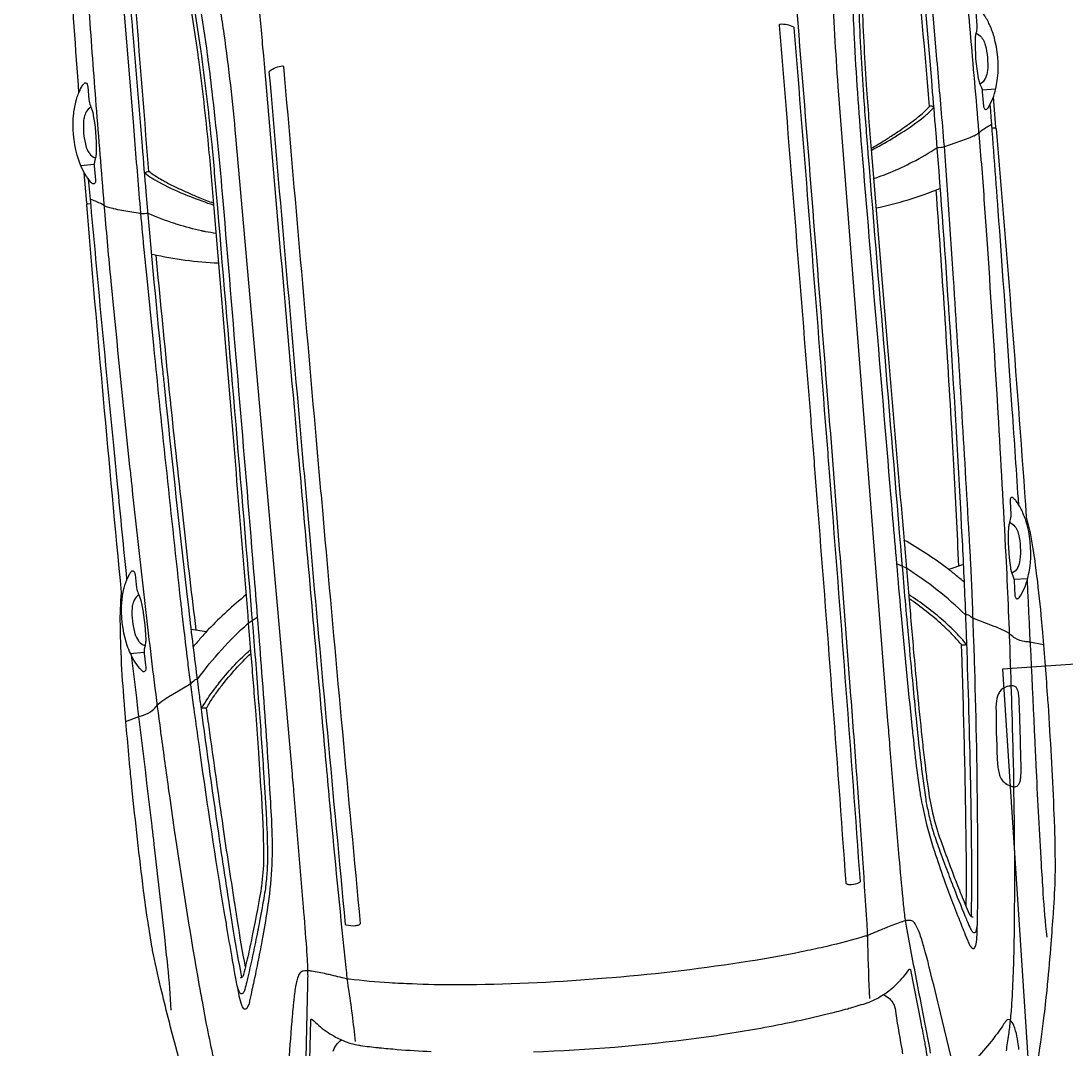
# Model space of a CAD drawing. Header units: millimetres. Extents: x 2622 to 2811, y 687 to 801.
# Drawn here: x 2642.795 to 2643.912, y 762.031 to 763.13 of the extents above; entities that cross this region are included whole.
import ezdxf

# ---------------------------------------------------------------- set-up
doc = ezdxf.new("R2010")
doc.units = ezdxf.units.MM
doc.layers.add('automobile', color=251, linetype='Continuous')
doc.layers.add('Scritte', color=2, linetype='Continuous')

msp = doc.modelspace()

# ---------------------------------------------------------------- linework, layer by layer
at = {"layer": 'automobile'}
for p, q in [((2643.8368, 763.057), (2643.8223, 763.0558)), ((2643.8371, 763.0164), (2643.8344, 763.0487)), ((2643.8365, 763.0154), (2643.8329, 763.0151)), ((2642.859, 762.9753), (2642.8735, 762.9766)), ((2642.8655, 762.9352), (2642.8628, 762.9676)), ((2642.8662, 762.9344), (2642.8698, 762.9348)), ((2643.8025, 762.5487), (2643.7867, 762.5435)), ((2643.8708, 762.5336), (2643.8563, 762.5328)), ((2642.9771, 762.4797), (2642.9935, 762.4772)), ((2642.9122, 762.4536), (2642.9266, 762.4552))]:
    msp.add_line(p, q, dxfattribs=at)
for points in [[(2643.7102, 763.5544, -0.000419), (2643.7103, 763.5542, -0.145444), (2643.7105, 763.5506, 0.011938), (2643.7055, 763.5258), (2643.7046, 763.5202, 0.007872), (2643.7028, 763.5095, 0.01001), (2643.7005, 763.4907), (2643.6997, 763.4828, 0.000409), (2643.6993, 763.4794, 0.003875), (2643.6949, 763.433, 0.001146), (2643.6944, 763.4272), (2643.694, 763.4222, 0.009465), (2643.6852, 763.2833), (2643.6852, 763.2819, 0.000477), (2643.6844, 763.2638, 0.018781), (2643.6839, 763.1511), (2643.6839, 763.1503, 0.004479), (2643.6855, 763.1119, 0.008146), (2643.6934, 762.9945, 0.000207), (2643.7254, 762.6121), (2643.7266, 762.5981, 0.000716), (2643.7308, 762.5496, 0.000716)], [(2642.9013, 763.4869, 0.000419), (2642.9013, 763.4867, 0.145444), (2642.9017, 763.483, -0.011938), (2642.9107, 763.4595), (2642.9126, 763.4541, -0.007872), (2642.9161, 763.4438, -0.01001), (2642.9215, 763.4256), (2642.9236, 763.4181, -0.000409), (2642.9246, 763.4147, -0.003875), (2642.9366, 763.3697, -0.001146), (2642.938, 763.364), (2642.9392, 763.3592, -0.009465), (2642.9709, 763.2237), (2642.9712, 763.2223, -0.000477), (2642.975, 763.2046, -0.018781), (2642.9942, 763.0936), (2642.9943, 763.0927, -0.004479), (2642.9991, 763.0546, -0.008146), (2643.0108, 762.9376, -0.000207), (2643.0426, 762.5551), (2643.0437, 762.5411, -0.000716), (2643.0477, 762.4926, -0.000716)], [(2643.8108, 762.1727, 0.007155), (2643.8113, 762.2227), (2643.8113, 762.2277, 0.001691), (2643.8111, 762.2465, 0.001679), (2643.8102, 762.3091), (2643.8102, 762.3128, 0.000772), (2643.81, 762.3194, 0.003359), (2643.8059, 762.4657, 0.000704), (2643.8053, 762.4826), (2643.8049, 762.4924, 0.003771), (2643.8015, 762.5691), (2643.8004, 762.5894, 0.002641), (2643.7887, 762.7921), (2643.7877, 762.8074, 0.000586), (2643.7866, 762.8244, 0.003946), (2643.7724, 763.0176, 0.000498), (2643.7684, 763.0663), (2643.7587, 763.1818, 0.00388), (2643.7486, 763.2934), (2643.7328, 763.4529)], [(2643.7037, 762.9937, 0.012934), (2643.7166, 763.0013, 0.001617), (2643.7178, 763.0021), (2643.7211, 763.0042, 0.005718), (2643.7319, 763.0112, 0.006801), (2643.7396, 763.0165), (2643.7422, 763.0183, 0.009079), (2643.7501, 763.0241, 0.008378), (2643.7541, 763.0273), (2643.7553, 763.0283, 0.037585), (2643.766, 763.0385, 0.004863), (2643.7276, 763.4502)], [(2643.8526, 762.0614, 0.00572), (2643.8535, 762.0713), (2643.8536, 762.0718, 0.005942), (2643.8541, 762.0796, 0.010746), (2643.8567, 762.146), (2643.8568, 762.1526, 0.00238), (2643.857, 762.173, 0.006696), (2643.856, 762.3238), (2643.8557, 762.3397, 0.002066), (2643.8546, 762.3822, 0.001572), (2643.8527, 762.4426), (2643.8524, 762.4531, 0.004097), (2643.8479, 762.5584, 0.002102), (2643.8395, 762.7106, 0.000074), (2643.8384, 762.7287), (2643.8383, 762.7309, 0.002407), (2643.8275, 762.8967), (2643.8253, 762.9297, 0.003667), (2643.8195, 763.005, 0.001059), (2643.8103, 763.1113, 0.001674), (2643.8011, 763.2113), (2643.7925, 763.3017, 0.00038), (2643.781, 763.4221)], [(2643.0312, 762.1076, -0.007155), (2643.0224, 762.1568), (2643.0216, 762.1618, -0.001691), (2643.0187, 762.1804, -0.001679), (2643.0092, 762.2422), (2643.0087, 762.2459, -0.000772), (2643.0077, 762.2525, -0.003359), (2642.9875, 762.3974, -0.000704), (2642.9853, 762.4141), (2642.984, 762.4239, -0.003771), (2642.9747, 762.5001), (2642.9724, 762.5203, -0.002641), (2642.9504, 762.7221), (2642.9488, 762.7374, -0.000586), (2642.947, 762.7543, -0.003946), (2642.929, 762.9472, -0.000498), (2642.9249, 762.9959), (2642.9153, 763.1114, -0.00388), (2642.9068, 763.2232), (2642.896, 763.383)], [(2643.0008, 762.935, -0.012934), (2642.9867, 762.9404, -0.001617), (2642.9854, 762.9409), (2642.9818, 762.9425, -0.005718), (2642.9701, 762.9476, -0.006801), (2642.9616, 762.9515), (2642.9587, 762.9529, -0.009079), (2642.9499, 762.9574, -0.008378), (2642.9455, 762.9598), (2642.9441, 762.9606, -0.037585), (2642.9319, 762.9688, -0.004863), (2642.9015, 763.3812)], [(2643.0085, 761.991, -0.00572), (2643.0059, 762.0005), (2643.0058, 762.0011, -0.005942), (2643.0039, 762.0086, -0.010746), (2642.9904, 762.0737), (2642.9893, 762.0802, -0.00238), (2642.9856, 762.1003, -0.006696), (2642.9616, 762.2491), (2642.9593, 762.2649, -0.002066), (2642.9533, 762.307, -0.001572), (2642.9451, 762.3669), (2642.9437, 762.3773, -0.004097), (2642.9307, 762.4819, -0.002102), (2642.9138, 762.6333, -0.000074), (2642.9119, 762.6514), (2642.9116, 762.6535, -0.002407), (2642.8947, 762.8189), (2642.8915, 762.8518, -0.003667), (2642.8847, 762.927, -0.001059), (2642.8761, 763.0333, -0.001674), (2642.8686, 763.1335), (2642.8621, 763.2241, -0.00038), (2642.8535, 763.3447)], [(2643.7024, 762.0849, -0.008696), (2643.7002, 762.1427, 0.010619), (2643.6993, 762.1645, 0.002667), (2643.6883, 762.3251), (2643.6882, 762.3274, 0.000719), (2643.6817, 762.4135, 0.000472), (2643.6582, 762.7172), (2643.6554, 762.752, 0.000602), (2643.6236, 763.1525, -0.00582), (2643.6194, 763.2122), (2643.6194, 763.2131, -0.007479), (2643.6171, 763.266)], [(2643.1527, 762.039, 0.008696), (2643.1453, 762.0963, -0.010619), (2643.1426, 762.118, -0.002667), (2643.1267, 762.2783), (2643.1265, 762.2805, -0.000719), (2643.1186, 762.3665, -0.000472), (2643.0915, 762.6699), (2643.0884, 762.7047, -0.000602), (2643.0534, 763.1049, 0.00582), (2643.0476, 763.1645), (2643.0475, 763.1654, 0.007479), (2643.041, 763.2179)], [(2643.7308, 762.5496, 0.000769), (2643.7354, 762.4976, 0.003577), (2643.7472, 762.3766), (2643.7472, 762.376, 0.000027), (2643.7483, 762.3663, 0.003552), (2643.7525, 762.3286, 0.009916), (2643.7553, 762.3084), (2643.7554, 762.3081, 0.002943), (2643.7565, 762.301, 0.009853), (2643.7588, 762.2894), (2643.7595, 762.286, 0.025369), (2643.7701, 762.246), (2643.7702, 762.2459, 0.000021), (2643.7713, 762.2424, 0.008627), (2643.7814, 762.2128), (2643.7833, 762.2074, 0.003472), (2643.7874, 762.1962, 0.003627), (2643.7961, 762.1737), (2643.7973, 762.1707, 0.001375), (2643.8042, 762.1532), (2643.8069, 762.1465, 0.040638), (2643.8092, 762.1418), (2643.8095, 762.1413, 0.056658), (2643.8112, 762.1391, 0.037523), (2643.8114, 762.1389, 0.164307), (2643.8129, 762.1384, 0.247104), (2643.8143, 762.1391, 0.073089), (2643.8153, 762.1413), (2643.8154, 762.1413, 0.031398), (2643.8158, 762.1431, 0.039043), (2643.8169, 762.1532), (2643.8169, 762.1541, 0.000777), (2643.8174, 762.1706, 0.003856), (2643.8175, 762.1781), (2643.8176, 762.1821, 0.001532), (2643.8177, 762.1953, 0.001333), (2643.8178, 762.2302, 0.000872), (2643.8177, 762.2452), (2643.8177, 762.2457, 0.005865), (2643.815, 762.417), (2643.8148, 762.4256, 0.001448), (2643.8137, 762.4604, 0.000132), (2643.8135, 762.4657), (2643.8125, 762.4956, 0.002035), (2643.8117, 762.5165, 0.002471), (2643.8102, 762.5481), (2643.8094, 762.5641, 0.001145), (2643.8085, 762.5798, 0.002344), (2643.7917, 762.8544), (2643.7865, 762.9337, 0.004857), (2643.7802, 763.0167, 0.000048), (2643.7736, 763.0936), (2643.7634, 763.2129, 0.004161)], [(2642.9752, 763.1719, -0.012265), (2642.9873, 763.0972), (2642.9877, 763.0943, -0.001235), (2642.9884, 763.089, -0.008856), (2642.9989, 762.9978, -0.002935), (2643.0044, 762.9372), (2643.005, 762.9298, -0.000365), (2643.044, 762.4669, -0.002131), (2643.0471, 762.4276), (2643.0491, 762.4011, -0.000136), (2643.0493, 762.3988, -0.001815), (2643.0544, 762.3266, -0.002801), (2643.057, 762.2834), (2643.0571, 762.2818, -0.009465), (2643.0586, 762.2413, -0.017816), (2643.0583, 762.2261), (2643.0582, 762.2236, -0.015228), (2643.0567, 762.2062), (2643.0566, 762.2052, -0.007594), (2643.0563, 762.2026, -0.010491), (2643.0528, 762.182), (2643.0501, 762.1677, -0.003445), (2643.0457, 762.1452), (2643.0456, 762.1445, -0.001626), (2643.0453, 762.1433, -0.003891), (2643.0379, 762.1093, -0.003028), (2643.0365, 762.1032), (2643.0364, 762.1027, -0.010906), (2643.0342, 762.0946, -0.044584), (2643.0335, 762.0926), (2643.0334, 762.0924, -0.039314), (2643.0329, 762.0915, -0.004902), (2643.0324, 762.0909), (2643.0324, 762.0908, -0.367391), (2643.0297, 762.0902, -0.163402), (2643.0289, 762.091, -0.048531), (2643.0265, 762.0976, -0.016075), (2643.0261, 762.0992)], [(2642.9715, 763.1712, -0.012265), (2642.9836, 763.0966), (2642.984, 763.0938, -0.001235), (2642.9847, 763.0885, -0.008856), (2642.9952, 762.9974, -0.0033), (2643.0013, 762.9294), (2643.0186, 762.7226, -0.00065), (2643.0408, 762.4521, -0.000285), (2643.0456, 762.3927, -0.002907), (2643.0485, 762.3529), (2643.0489, 762.3475, -0.001171), (2643.052, 762.2998, -0.004227), (2643.0532, 762.2781), (2643.0535, 762.2722, -0.004312), (2643.0541, 762.2553), (2643.0543, 762.248, -0.013016), (2643.0544, 762.2346, -0.026534), (2643.0521, 762.2051), (2643.0521, 762.2048, -0.011449), (2643.0513, 762.1996, -0.006882), (2643.0414, 762.1478), (2643.0403, 762.1428, -0.004097), (2643.0381, 762.1324, -0.007231), (2643.0329, 762.1106, -0.032051), (2643.0326, 762.1095), (2643.0326, 762.1095, -0.233157), (2643.0295, 762.1067)], [(2643.6624, 763.1703, 0.013131), (2643.6682, 763.0599), (2643.7213, 762.3816, 0.001274), (2643.7234, 762.3554), (2643.7334, 762.2358, 0.003786), (2643.7374, 762.1917, 0.002894), (2643.7392, 762.1749, 0.019731), (2643.7417, 762.1582), (2643.7465, 762.1331, 0.001137), (2643.7586, 762.0704, -0.003739), (2643.7669, 762.0266)], [(2643.0477, 762.4926, -0.000769), (2643.0517, 762.4405, -0.003577), (2643.0602, 762.3192), (2643.0602, 762.3187, -0.000027), (2643.0608, 762.3089, -0.003552), (2643.0629, 762.2711, -0.009916), (2643.0635, 762.2507), (2643.0635, 762.2503, -0.002943), (2643.0635, 762.2431, -0.009853), (2643.0632, 762.2313), (2643.0631, 762.2279, -0.025369), (2643.0592, 762.1866), (2643.0592, 762.1865, -0.000021), (2643.0587, 762.183, -0.008627), (2643.0536, 762.152), (2643.0526, 762.1464, -0.003472), (2643.0504, 762.1347, -0.003627), (2643.0456, 762.1111), (2643.0449, 762.1079, -0.001375), (2643.041, 762.0895), (2643.0395, 762.0824, -0.040638), (2643.038, 762.0774), (2643.0377, 762.0768, -0.056658), (2643.0364, 762.0744, -0.037523), (2643.0363, 762.0742, -0.164307), (2643.0349, 762.0734, -0.247104), (2643.0334, 762.0739, -0.073089), (2643.032, 762.0759), (2643.0319, 762.0759, -0.031398), (2643.0312, 762.0777, -0.039043), (2643.0284, 762.0874), (2643.0283, 762.0883, -0.000777), (2643.0251, 762.1045, -0.003856), (2643.0237, 762.1118), (2643.023, 762.1158, -0.001532), (2643.0207, 762.1287, -0.001333), (2643.0149, 762.1632, -0.000872), (2643.0124, 762.1779), (2643.0123, 762.1784, -0.005865), (2642.9866, 762.3479), (2642.9854, 762.3564, -0.001448), (2642.9807, 762.3908, -0.000132), (2642.98, 762.3961), (2642.976, 762.4258, -0.002035), (2642.9733, 762.4465, -0.002471), (2642.9696, 762.478), (2642.9677, 762.4938, -0.001145), (2642.966, 762.5094, -0.002344), (2642.937, 762.783), (2642.9291, 762.8621, -0.004857), (2642.9215, 762.9451, -0.000048), (2642.9152, 763.0219), (2642.9055, 763.1413, -0.004161)], [(2643.0997, 762.0153, 0.001137), (2643.1012, 762.0792), (2643.1018, 762.1047, 0.019731), (2643.1015, 762.1217, 0.002894), (2643.1005, 762.1385, 0.003786), (2643.0971, 762.1826), (2643.0871, 762.3023, 0.001274), (2643.0849, 762.3285), (2643.0248, 763.0062, 0.013131), (2643.0122, 763.116, 0.003801), (2643.0083, 763.1418)], [(2643.6903, 763.1476, 0.008856), (2643.6951, 763.0559, 0.002935), (2643.6997, 762.9952), (2643.7003, 762.9878, 0.000365), (2643.7386, 762.5249, 0.002131), (2643.7421, 762.4856), (2643.7445, 762.4592, 0.000136), (2643.7447, 762.4568, 0.001815), (2643.7517, 762.3848, 0.002801), (2643.7562, 762.3418), (2643.7564, 762.3402, 0.009465), (2643.7617, 762.3, 0.017816), (2643.7645, 762.285), (2643.765, 762.2826, 0.015228), (2643.7693, 762.2657), (2643.7696, 762.2647, 0.007594), (2643.7704, 762.2622, 0.010491), (2643.7772, 762.2425), (2643.7822, 762.2288, 0.003445), (2643.7903, 762.2074), (2643.7905, 762.2067, 0.001626), (2643.791, 762.2055, 0.003891), (2643.8039, 762.1732, 0.003028), (2643.8063, 762.1675), (2643.8065, 762.167, 0.010906), (2643.81, 762.1593, 0.044584), (2643.8111, 762.1575), (2643.8112, 762.1573, 0.039314), (2643.8118, 762.1566, 0.004902), (2643.8124, 762.156), (2643.8125, 762.1559, 0.367391), (2643.8152, 762.1558, 0.163402), (2643.8158, 762.1567, 0.048531), (2643.8172, 762.1636, 0.016075), (2643.8173, 762.1653)], [(2643.6941, 763.1477, 0.008856), (2643.6988, 763.0562, 0.0033), (2643.7041, 762.988), (2643.7213, 762.7813, 0.00065), (2643.7443, 762.5108, 0.000285), (2643.7494, 762.4514, 0.002907), (2643.7531, 762.4117), (2643.7536, 762.4064, 0.001171), (2643.7585, 762.3588, 0.004227), (2643.7609, 762.3372), (2643.7616, 762.3313, 0.004312), (2643.7638, 762.3145), (2643.7648, 762.3073, 0.013016), (2643.767, 762.2941, 0.026534), (2643.7741, 762.2654), (2643.7741, 762.2651, 0.011449), (2643.7758, 762.2601, 0.006882), (2643.7941, 762.2107), (2643.796, 762.2058, 0.004097), (2643.7999, 762.196, 0.007231), (2643.8086, 762.1753, 0.032051), (2643.8091, 762.1743), (2643.8092, 762.1743, 0.233157), (2643.8126, 762.1721)], [(2643.8154, 763.1391), (2643.8166, 763.1248, -0.085716), (2643.8161, 763.1183, 0.005048), (2643.8157, 763.1167)], [(2643.8157, 763.1167, -0.128656), (2643.8216, 763.1124, -0.074928), (2643.8246, 763.1073), (2643.8249, 763.1067, -0.033595), (2643.8257, 763.1042, -0.082493), (2643.828, 763.077, -0.091508), (2643.8258, 763.0687), (2643.8256, 763.0682, -0.165945), (2643.8199, 763.0624), (2643.8215, 763.0587, -0.077034), (2643.8225, 763.0542), (2643.8238, 763.0389, 0.052715), (2643.8241, 763.0375, 0.220499), (2643.826, 763.0353, 0.264829), (2643.8273, 763.0355, 0.098627), (2643.8287, 763.037, 0.085251), (2643.8369, 763.0575), (2643.8373, 763.0595, 0.026826), (2643.8388, 763.0686, 0.094576), (2643.835, 763.1131, 0.040749), (2643.8301, 763.1262), (2643.8296, 763.1272, 0.050939), (2643.8234, 763.1377)], [(2643.8157, 763.1167, 0.005298), (2643.8153, 763.1151, 0.048516), (2643.8148, 763.1106, 0.050735), (2643.8181, 763.0683, 0.052924), (2643.8195, 763.0635), (2643.8199, 763.0624)], [(2642.8699, 763.0378, 0.128656), (2642.8648, 763.0326, 0.074928), (2642.8627, 763.027), (2642.8625, 763.0264, 0.033595), (2642.8621, 763.0238, 0.082493), (2642.8643, 762.9965, 0.091508), (2642.8679, 762.9887), (2642.8682, 762.9883, 0.165945), (2642.8747, 762.9835), (2642.8738, 762.9796, 0.077034), (2642.8735, 762.975), (2642.8748, 762.9597, -0.052715), (2642.8748, 762.9582, -0.220499), (2642.8732, 762.9558, -0.264829), (2642.872, 762.9557, -0.098627), (2642.8703, 762.957, -0.085251), (2642.8588, 762.9759), (2642.858, 762.9778, -0.026826), (2642.8551, 762.9865, -0.094576), (2642.8515, 763.031, -0.040749), (2642.8541, 763.0447), (2642.8544, 763.0458, -0.050939), (2642.8589, 763.0572), (2642.8598, 763.059, -0.027989), (2642.8608, 763.0607, -0.041607), (2642.8629, 763.0633, -0.423561), (2642.865, 763.0634, -0.14772), (2642.8663, 763.061, -0.02926), (2642.8664, 763.0599), (2642.8676, 763.0456, 0.085716), (2642.8693, 763.0392, -0.005048), (2642.8699, 763.0378)], [(2642.8699, 763.0378, -0.005298), (2642.8706, 763.0363, -0.048516), (2642.8718, 763.0319, -0.050735), (2642.8756, 762.9896, -0.052924), (2642.875, 762.9847), (2642.8747, 762.9835)], [(2643.7038, 762.9915, 0.014687), (2643.7263, 763.0042, 0.005146), (2643.7323, 763.008), (2643.7357, 763.0101, 0.025792), (2643.7605, 763.0277, 0.015915), (2643.7638, 763.0305), (2643.7643, 763.031, 0.022953), (2643.7708, 763.0374, 0.262561), (2643.766, 763.0385)], [(2643.8614, 762.6125, 0.001073), (2643.8545, 762.7145), (2643.8517, 762.7559, 0.001), (2643.8395, 762.927, 0.000578), (2643.831, 763.041)], [(2643.7063, 762.9614, 0.011789), (2643.717, 762.9651, 0.007329), (2643.7203, 762.9664), (2643.7211, 762.9667, 0.021191), (2643.7452, 762.9777, 0.000299), (2643.748, 762.9791), (2643.7481, 762.9791, 0.030386), (2643.7743, 762.9945, 0.056739), (2643.7817, 762.9955, 0.020364), (2643.7826, 762.9957), (2643.7934, 762.9994, 0.0153), (2643.8095, 763.0054, 0.004677), (2643.8103, 763.0057), (2643.8108, 763.0059, 0.010794), (2643.8136, 763.0072), (2643.816, 763.0083, 0.079259), (2643.8193, 763.0107, -0.049126), (2643.8243, 763.0146), (2643.8262, 763.0158, -0.007216), (2643.8277, 763.0167, -0.00952), (2643.8325, 763.0195)], [(2643.8365, 763.0154, -0.41412), (2643.8374, 763.0147, -0.003251), (2643.8695, 762.5995, -0.027772), (2643.8766, 762.5656), (2643.8771, 762.5618, -0.004315), (2643.879, 762.5486, -0.009891), (2643.8845, 762.5006), (2643.8849, 762.4955, -0.002219), (2643.8863, 762.4804, -0.002775), (2643.8919, 762.4097, -0.002199), (2643.8927, 762.3984), (2643.8931, 762.3922, -0.005597), (2643.899, 762.2814, -0.005916), (2643.9, 762.249), (2643.9, 762.2475, -0.006543), (2643.9002, 762.2196, -0.003153), (2643.9001, 762.2169, -0.01382), (2643.8982, 762.1772), (2643.8981, 762.1757, -0.000418), (2643.8957, 762.1435, -0.004713), (2643.8919, 762.1003), (2643.8917, 762.098, -0.006057), (2643.8883, 762.067, -0.00802), (2643.882, 762.0209, -0.004631)], [(2642.9084, 762.533, -0.001073), (2642.8983, 762.6346), (2642.8942, 762.676, -0.001), (2642.8779, 762.8468, -0.000578), (2642.8674, 762.9606)], [(2643.001, 762.9328, -0.014687), (2642.9767, 762.9417, -0.005146), (2642.9702, 762.9444), (2642.9664, 762.9459, -0.025792), (2642.9391, 762.9592, -0.015915), (2642.9354, 762.9614), (2642.9348, 762.9617, -0.022953), (2642.9273, 762.967, -0.262561), (2642.9319, 762.9688)], [(2643.7974, 762.547, 0.003262), (2643.792, 762.6554), (2643.7902, 762.6876, 0.004355), (2643.7732, 762.9492)], [(2642.9633, 762.0228, -0.004713), (2642.9524, 762.0648, -0.000418), (2642.9446, 762.0962), (2642.9443, 762.0975, -0.01382), (2642.9358, 762.1364, -0.003153), (2642.9353, 762.1391, -0.006543), (2642.9309, 762.1666), (2642.9306, 762.1681, -0.005916), (2642.9262, 762.2002, -0.005597), (2642.9137, 762.3105), (2642.9131, 762.3167, -0.002199), (2642.912, 762.3279, -0.002775), (2642.9058, 762.3985, -0.002219), (2642.9046, 762.4137), (2642.9042, 762.4187, -0.009891), (2642.9017, 762.467, -0.004315), (2642.9013, 762.4803), (2642.9013, 762.4842, -0.027772), (2642.9026, 762.5188, -0.003251), (2642.8654, 762.9335, -0.41412), (2642.8662, 762.9344)], [(2643.0035, 762.9027, -0.011789), (2642.9923, 762.9046, -0.007329), (2642.9889, 762.9053), (2642.9881, 762.9055, -0.021191), (2642.9624, 762.9123, -0.000299), (2642.9595, 762.9132), (2642.9594, 762.9133, -0.030386), (2642.931, 762.9241, -0.056739), (2642.9235, 762.9238, -0.020364), (2642.9226, 762.9239), (2642.9113, 762.9258, -0.0153), (2642.8945, 762.929, -0.004677), (2642.8936, 762.9292), (2642.8931, 762.9293, -0.010794), (2642.8901, 762.9301), (2642.8876, 762.9308, -0.079259), (2642.8839, 762.9326, 0.049126), (2642.8784, 762.9356), (2642.8762, 762.9365, 0.007216), (2642.8746, 762.9372, 0.00952), (2642.8694, 762.9391)], [(2642.9824, 762.4789, -0.003262), (2642.9697, 762.5868), (2642.9662, 762.6189, -0.004355), (2642.9396, 762.8796)], [(2643.8516, 762.594, -0.128656), (2643.8574, 762.5895, -0.074928), (2643.8603, 762.5843), (2643.8605, 762.5837, -0.033595), (2643.8612, 762.5812, -0.082493), (2643.8627, 762.5538, -0.091508), (2643.8602, 762.5456), (2643.86, 762.5451, -0.165945), (2643.8541, 762.5395), (2643.8555, 762.5358, -0.077034), (2643.8565, 762.5313), (2643.8573, 762.5159, 0.052715), (2643.8575, 762.5145, 0.220499), (2643.8594, 762.5123, 0.264829), (2643.8606, 762.5124, 0.098627), (2643.8621, 762.5139, 0.085251), (2643.871, 762.5341), (2643.8714, 762.5361, 0.026826), (2643.8732, 762.5451, 0.094576), (2643.8708, 762.5897, 0.040749), (2643.8663, 762.603), (2643.8659, 762.604, 0.050939), (2643.86, 762.6147), (2643.8588, 762.6164, 0.027989), (2643.8576, 762.6179, 0.041607), (2643.8552, 762.6202, 0.423561), (2643.853, 762.62, 0.14772), (2643.8521, 762.6175, 0.02926), (2643.8521, 762.6164), (2643.8528, 762.602, -0.085716), (2643.852, 762.5955, 0.005048), (2643.8516, 762.594)], [(2643.8516, 762.594, 0.005298), (2643.8512, 762.5924, 0.048516), (2643.8505, 762.5879, 0.050735), (2643.8525, 762.5455, 0.052924), (2643.8537, 762.5407), (2643.8541, 762.5395)], [(2643.8877, 762.4631), (2643.8733, 762.4659, 0.034737), (2643.8726, 762.466, -0.022917), (2643.868, 762.4664, -0.094077), (2643.8577, 762.47, -0.06124), (2643.8524, 762.474), (2643.8516, 762.4747, 0.054997), (2643.8507, 762.4754, 0.03443), (2643.8414, 762.4802, 0.011015), (2643.8353, 762.4827), (2643.8125, 762.4914, -0.110913), (2643.8115, 762.492, 0.142732), (2643.8063, 762.495, 0.080563), (2643.8058, 762.4951), (2643.8047, 762.495, -0.216991), (2643.8044, 762.4951, 0.052003), (2643.7414, 762.5448), (2643.7368, 762.547), (2643.7308, 762.5496)], [(2642.9212, 762.5163, 0.128656), (2642.9162, 762.5109, 0.074928), (2642.9142, 762.5053), (2642.9141, 762.5047, 0.033595), (2642.9138, 762.5021, 0.082493), (2642.9169, 762.4749, 0.091508), (2642.9207, 762.4672), (2642.921, 762.4667, 0.165945), (2642.9277, 762.4622), (2642.9269, 762.4582, 0.077034), (2642.9267, 762.4536), (2642.9285, 762.4384, -0.052715), (2642.9285, 762.4369, -0.220499), (2642.9271, 762.4345, -0.264829), (2642.9258, 762.4343, -0.098627), (2642.9241, 762.4356, -0.085251), (2642.912, 762.4541), (2642.9112, 762.4559, -0.026826), (2642.908, 762.4646, -0.094576), (2642.903, 762.5089, -0.040749), (2642.9051, 762.5227), (2642.9054, 762.5238, -0.050939), (2642.9095, 762.5354), (2642.9104, 762.5372, -0.027989), (2642.9113, 762.5389, -0.041607), (2642.9133, 762.5416, -0.423561), (2642.9154, 762.5417, -0.14772), (2642.9168, 762.5394, -0.02926), (2642.917, 762.5383), (2642.9186, 762.524, 0.085716), (2642.9205, 762.5177, -0.005048), (2642.9212, 762.5163)], [(2643.8704, 762.532, 0.000042), (2643.879, 762.3483, 0.000342), (2643.8797, 762.3335), (2643.88, 762.3284, 0.002739), (2643.8853, 762.2288, 0.0015), (2643.8873, 762.198), (2643.8873, 762.1973, 0.011544), (2643.8914, 762.1506)], [(2642.9212, 762.5163, -0.005298), (2642.9218, 762.5148, -0.048516), (2642.9233, 762.5105, -0.050735), (2642.9284, 762.4683, -0.052924), (2642.9279, 762.4634), (2642.9277, 762.4622)], [(2643.8003, 762.4629, 0.034924), (2643.8052, 762.4633, 0.585563), (2643.8054, 762.4637, 0.028076), (2643.7891, 762.481), (2643.7871, 762.483, 0.009489), (2643.7811, 762.4885, 0.038816), (2643.7438, 762.5167)], [(2643.8052, 762.1832, 0.007975), (2643.8055, 762.2331, 0.00031), (2643.8053, 762.2521), (2643.8052, 762.2533, 0.002466), (2643.8039, 762.3349), (2643.8037, 762.3413, 0.002022), (2643.8012, 762.4363, 0.001435), (2643.8008, 762.4486), (2643.8007, 762.4518, 0.000603), (2643.8003, 762.4629, 0.000667), (2643.798, 762.4656, 0.017944), (2643.7887, 762.4758, 0.012257), (2643.7803, 762.4838, 0.035569), (2643.7441, 762.5125)], [(2642.9072, 762.3812), (2642.921, 762.3864, -0.034737), (2642.9217, 762.3866, 0.022917), (2642.9261, 762.3878, 0.094077), (2642.9357, 762.393, 0.06124), (2642.9403, 762.3979), (2642.941, 762.3987, -0.054997), (2642.9417, 762.3995, -0.03443), (2642.95, 762.4058, -0.011015), (2642.9557, 762.4093), (2642.9768, 762.4216, 0.110913), (2642.9776, 762.4224, -0.142732), (2642.9823, 762.4262, -0.080563), (2642.9827, 762.4263), (2642.9838, 762.4264, 0.216991), (2642.9841, 762.4266, -0.052003), (2643.038, 762.4861), (2643.0422, 762.489), (2643.0477, 762.4926)], [(2642.9935, 762.3956, -0.034924), (2642.9885, 762.3951, -0.585563), (2642.9884, 762.3955, -0.028076), (2643.0015, 762.4153), (2643.0032, 762.4175, -0.009489), (2643.0082, 762.424, -0.038816), (2643.0403, 762.458)], [(2642.9129, 762.4521, -0.000042), (2642.9349, 762.2694, -0.000342), (2642.9366, 762.2548), (2642.9372, 762.2497, -0.002739), (2642.9484, 762.1506, -0.0015), (2642.9516, 762.1199), (2642.9517, 762.1192, -0.011544), (2642.9554, 762.0725)], [(2643.035, 762.1189, -0.007975), (2643.0265, 762.168, -0.00031), (2643.0235, 762.1869), (2643.0234, 762.188, -0.002466), (2643.0112, 762.2687), (2643.0103, 762.2751, -0.002022), (2642.997, 762.3692, -0.001435), (2642.9953, 762.3814), (2642.9949, 762.3845, -0.000603), (2642.9935, 762.3956, -0.000667), (2642.9953, 762.3986, -0.017944), (2643.0028, 762.4102, -0.012257), (2643.0097, 762.4195, -0.035569), (2643.0407, 762.4538)], [(2643.7889, 762.0237), (2643.7778, 762.0696, 0.002349), (2643.7661, 762.1173, 0.002068), (2643.7648, 762.1225), (2643.7641, 762.1252, 0.002799), (2643.7615, 762.1349, 0.000534), (2643.76, 762.1402), (2643.7599, 762.1406, 0.020842), (2643.7553, 762.1552), (2643.755, 762.156, 0.020438), (2643.7536, 762.1592, 0.026127), (2643.7507, 762.1648, 0.067791), (2643.7491, 762.1668), (2643.749, 762.1669, 0.098148), (2643.7471, 762.1681), (2643.7471, 762.1681, 0.091195), (2643.7452, 762.1685, 0.083028), (2643.7377, 762.1673, 0.00084), (2643.7366, 762.1669), (2643.7364, 762.1668, 0.014729), (2643.7211, 762.1611), (2643.7211, 762.1611, 0.001051), (2643.7159, 762.159, 0.007643), (2643.6989, 762.1517, -0.289318), (2643.698, 762.1519, -0.018378), (2643.6562, 762.1406, -0.004855), (2643.6327, 762.1355), (2643.6273, 762.1344, -0.012512), (2643.5799, 762.1257), (2643.5741, 762.1248, -0.018148), (2643.427, 762.1071), (2643.4206, 762.1066, -0.018148), (2643.2726, 762.0996), (2643.2667, 762.0996, -0.012512), (2643.2185, 762.1003), (2643.2131, 762.1005, -0.004855), (2643.189, 762.1016, -0.018378), (2643.1459, 762.1058, -0.289318), (2643.1451, 762.1055, 0.007643), (2643.1271, 762.1099, 0.001051), (2643.1217, 762.1111), (2643.1216, 762.1111, 0.014729), (2643.1056, 762.1142), (2643.1053, 762.1142, 0.00084), (2643.1043, 762.1144, 0.083028), (2643.0966, 762.1143, 0.091195), (2643.0949, 762.1137), (2643.0948, 762.1136, 0.098148), (2643.0931, 762.1121), (2643.093, 762.112, 0.067791), (2643.0918, 762.1098, 0.026127), (2643.0898, 762.1038, 0.020438), (2643.0891, 762.1004), (2643.0889, 762.0996, 0.020842), (2643.0867, 762.0844), (2643.0867, 762.084, 0.000534), (2643.0861, 762.0785, 0.002799), (2643.0852, 762.0685), (2643.085, 762.0657, 0.002068), (2643.0845, 762.0604, 0.002349), (2643.0808, 762.0114)], [(2643.3428, 762.028, 0.024321), (2643.5167, 762.0425, 0.004231), (2643.5383, 762.0456), (2643.5416, 762.0461, 0.012614), (2643.6121, 762.0585, 0.002459), (2643.6204, 762.0602), (2643.6244, 762.061, 0.009016), (2643.6598, 762.0692, 0.005682), (2643.6786, 762.0741), (2643.6798, 762.0745, 0.011447), (2643.6976, 762.0798, 0.003757), (2643.699, 762.0803), (2643.6995, 762.0805, 0.061912), (2643.7152, 762.0881), (2643.7168, 762.0891, 0.018837), (2643.7226, 762.0932, 0.023188), (2643.7297, 762.0991, 0.03035), (2643.7369, 762.1066), (2643.7384, 762.1083, 0.025998), (2643.7442, 762.116, -0.664839), (2643.7458, 762.1156), (2643.7568, 762.0592, -0.001732), (2643.7585, 762.0504, -0.000719), (2643.7606, 762.039, -0.000457), (2643.7612, 762.0359), (2643.762, 762.0313, -0.006082), (2643.7669, 762.0028, -0.03233)], [(2643.7169, 762.0892, -0.164737), (2643.7277, 762.0788, -0.080937), (2643.7292, 762.0742, 0.00654), (2643.7361, 762.0328, -0.002099), (2643.7373, 762.0258, -0.002236)], [(2643.1033, 762.0046), (2643.1048, 762.0621, -0.664839), (2643.1063, 762.0627, 0.025998), (2643.1133, 762.0562), (2643.1151, 762.0547, 0.03035), (2643.1234, 762.0485, 0.023188), (2643.1314, 762.0438, 0.018837), (2643.1378, 762.0408), (2643.1395, 762.04, 0.061912), (2643.1563, 762.0351), (2643.1568, 762.035, 0.003757), (2643.1582, 762.0348, 0.011447), (2643.1767, 762.0325), (2643.1779, 762.0324, 0.005682), (2643.1973, 762.0306, 0.009016), (2643.2335, 762.0284)], [(2643.8616, 762.0306, 0.018718), (2643.8606, 762.0385), (2643.8601, 762.0417, 0.040597), (2643.8572, 762.0531, 0.01295), (2643.8563, 762.0556), (2643.8561, 762.0562, 0.11979), (2643.852, 762.062, 0.331449), (2643.8494, 762.0622, 0.082404), (2643.8473, 762.0604), (2643.8469, 762.0599, 0.026981), (2643.8453, 762.0576, -0.023975), (2643.8337, 762.0413), (2643.8302, 762.0369, -0.030767), (2643.8125, 762.0171, -0.019734)], [(2643.8482, 762.0289, 0.001916), (2643.8508, 762.0464, 0.008733), (2643.8526, 762.0614)], [(2643.1288, 762.0288, -0.164737), (2643.1377, 762.0408)]]:
    msp.add_lwpolyline(points, format="xyb", dxfattribs=at)
for points in [[(2643.6063, 763.1262, 0.416522), (2643.6055, 763.1253, -0.000363), (2643.6384, 762.7126, -0.000193), (2643.6436, 762.6465), (2643.6457, 762.6191, -0.001475), (2643.6766, 762.2085, 0.217101), (2643.6769, 762.2079, 0.089066), (2643.6784, 762.2071), (2643.6786, 762.2071, 0.09316), (2643.6822, 762.2067, 0.08948), (2643.6917, 762.2093, 0.310049), (2643.6922, 762.2101, 0.001473), (2643.6613, 762.6203), (2643.6592, 762.6477, 0.000193), (2643.654, 762.7139, 0.00036), (2643.6215, 763.1224, 0.255549), (2643.621, 763.1231, 0.141472)], [(2643.0748, 763.0818, -0.416522), (2643.0757, 763.081, 0.000363), (2643.1117, 762.6687, 0.000193), (2643.1176, 762.6026), (2643.12, 762.5752, 0.001475), (2643.1577, 762.1652, -0.217101), (2643.1574, 762.1646, -0.089066), (2643.1561, 762.1635), (2643.1559, 762.1635, -0.09316), (2643.1524, 762.1625, -0.08948), (2643.1427, 762.1634, -0.310049), (2643.142, 762.1642, -0.001473), (2643.1044, 762.5738), (2643.102, 762.6012, -0.000193), (2643.0961, 762.6673, -0.00036), (2643.0605, 763.0755, -0.255549), (2643.0608, 763.0763, -0.141472)], [(2643.8633, 762.3589), (2643.8632, 762.3622, 0.001571), (2643.8631, 762.3676, 0.000518), (2643.862, 762.4008, 0.011381), (2643.8616, 762.4076, 0.001149), (2643.8615, 762.4091, 0.068027), (2643.8602, 762.415, 0.095683), (2643.8586, 762.4176, 0.20128), (2643.8556, 762.419, 0.054307), (2643.8494, 762.4186, 0.027499), (2643.8487, 762.4184, 0.170152), (2643.8412, 762.413), (2643.841, 762.4127, 0.04554), (2643.8398, 762.4107, 0.092875), (2643.8372, 762.4002), (2643.8372, 762.4, 0.014364), (2643.8371, 762.3971, 0.010869), (2643.8384, 762.3418, 0.009826), (2643.8387, 762.3367), (2643.8387, 762.3365, 0.015632), (2643.8394, 762.3304, 0.033418), (2643.8408, 762.3238, 0.045056), (2643.8418, 762.3213), (2643.8418, 762.3213, 0.097041), (2643.8457, 762.3162, 0.042873), (2643.8477, 762.3147), (2643.8491, 762.3138, 0.03749), (2643.8524, 762.3122, 0.03539), (2643.8544, 762.3115), (2643.8547, 762.3114, 0.202055), (2643.8596, 762.3121), (2643.8596, 762.3121, 0.108909), (2643.8609, 762.3133, 0.053799), (2643.8625, 762.3163, 0.078403), (2643.8636, 762.3208), (2643.8637, 762.3224, 0.017414), (2643.8639, 762.3284), (2643.8639, 762.3287, 0.005075), (2643.8639, 762.3331, 0.001956)]]:
    msp.add_lwpolyline(points, format="xyb", close=True, dxfattribs=at)
for centre, radius, start, end in [((2668.1509, 764.8742), 25.3597, 183.47326, 184.11927), ((2643.8362, 763.0163), 0.000858, 274.7716, 4.7716), ((2643.6254, 763.3249), 0.4037, 281.9396, 292.0259), ((2642.8663, 762.9353), 0.000858, 184.7716, 274.7716), ((2643.023, 763.2746), 0.4037, 257.5173, 267.6036), ((2643.52, 762.1899), 0.4429, 53.388, 60.4003), ((2643.6563, 762.3733), 0.2144, 50.0807, 53.388), ((2642.6273, 761.1435), 1.8179, 49.6879, 50.0807), ((2643.3151, 762.1728), 0.4429, 129.1429, 136.1552), ((2643.1503, 762.3311), 0.2144, 136.1552, 139.4625), ((2644.369, 761.2889), 1.8179, 139.4625, 139.8553)]:
    msp.add_arc(centre, radius, start, end, dxfattribs=at)
at = {"layer": 'Scritte'}
for p, q in [((2653.2229, 763.058), (2643.8441, 762.4371)), ((2643.8441, 762.4371), (2644.2864, 755.6766))]:
    msp.add_line(p, q, dxfattribs=at)

doc.saveas('drawing.dxf')
